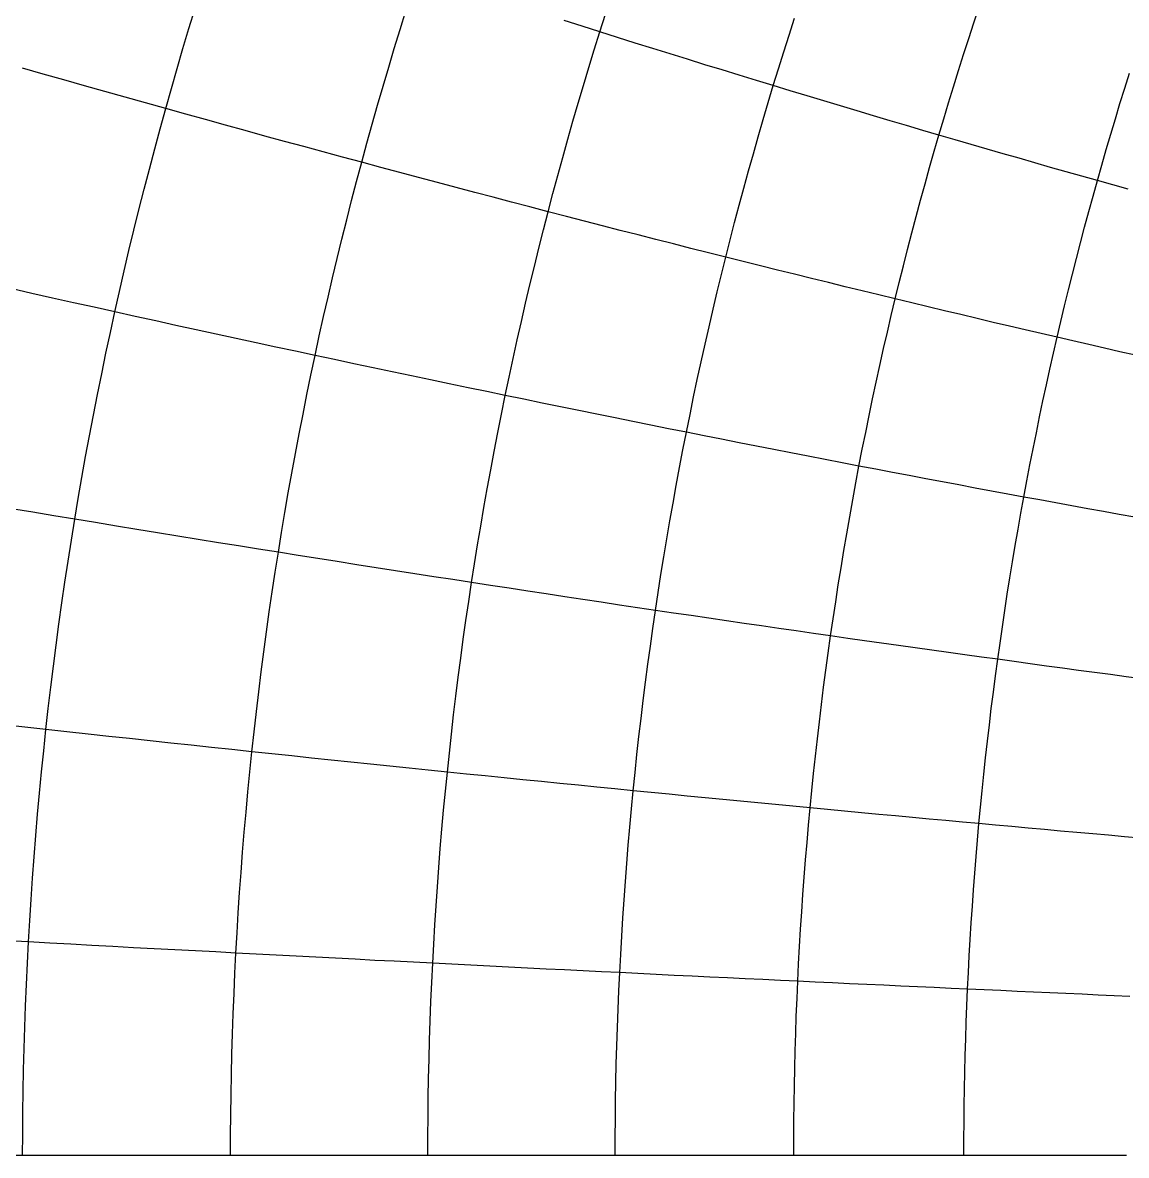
# Model space of a CAD drawing. Header units: metres. Extents: x -3.79 to 3.79, y -1 to 0.
# Drawn here: x -0.3281 to -0.2148, y -1 to -0.8838 of the extents above; entities that cross this region are included whole.
import ezdxf

# ---------------------------------------------------------------- set-up
doc = ezdxf.new("R2010")
doc.units = ezdxf.units.M

msp = doc.modelspace()

# ---------------------------------------------------------------- linework, layer by layer
for p, q in [((-0.23044, -0.88378), (-0.2299, -0.88215)), ((-0.311, -0.88437), (-0.31037, -0.88233)), ((-0.28933, -0.88448), (-0.28873, -0.88256)), ((-0.26883, -0.88472), (-0.26825, -0.8829)), ((-0.2494, -0.88504), (-0.24885, -0.88331)), ((-0.31161, -0.88641), (-0.311, -0.88437)), ((-0.28992, -0.88641), (-0.28933, -0.88448)), ((-0.27065, -0.88414), (-0.27249, -0.88356)), ((-0.26883, -0.88472), (-0.27065, -0.88414)), ((-0.23098, -0.88541), (-0.23044, -0.88378)), ((-0.2694, -0.88654), (-0.26883, -0.88472)), ((-0.26701, -0.88529), (-0.26883, -0.88472)), ((-0.2652, -0.88586), (-0.26701, -0.88529)), ((-0.24995, -0.88676), (-0.2494, -0.88504)), ((-0.2315, -0.88705), (-0.23098, -0.88541)), ((-0.31221, -0.88846), (-0.31161, -0.88641)), ((-0.2905, -0.88835), (-0.28992, -0.88641)), ((-0.26996, -0.88837), (-0.2694, -0.88654)), ((-0.2634, -0.88642), (-0.2652, -0.88586)), ((-0.26161, -0.88698), (-0.2634, -0.88642)), ((-0.25049, -0.8885), (-0.24995, -0.88676)), ((-0.25982, -0.88753), (-0.26161, -0.88698)), ((-0.25805, -0.88808), (-0.25982, -0.88753)), ((-0.23202, -0.88869), (-0.2315, -0.88705)), ((-0.32596, -0.88904), (-0.32809, -0.88843)), ((-0.32384, -0.88964), (-0.32596, -0.88904)), ((-0.3128, -0.89052), (-0.31221, -0.88846)), ((-0.29107, -0.89029), (-0.2905, -0.88835)), ((-0.27051, -0.89021), (-0.26996, -0.88837)), ((-0.25628, -0.88862), (-0.25805, -0.88808)), ((-0.25452, -0.88916), (-0.25628, -0.88862)), ((-0.25277, -0.8897), (-0.25452, -0.88916)), ((-0.25103, -0.89023), (-0.25049, -0.8885)), ((-0.23254, -0.89034), (-0.23202, -0.88869)), ((-0.21497, -0.8905), (-0.21448, -0.88894)), ((-0.32172, -0.89024), (-0.32384, -0.88964)), ((-0.31962, -0.89083), (-0.32172, -0.89024)), ((-0.29164, -0.89224), (-0.29107, -0.89029)), ((-0.27105, -0.89204), (-0.27051, -0.89021)), ((-0.25103, -0.89023), (-0.25277, -0.8897)), ((-0.25155, -0.89197), (-0.25103, -0.89023)), ((-0.24929, -0.89076), (-0.25103, -0.89023)), ((-0.23304, -0.89199), (-0.23254, -0.89034)), ((-0.31753, -0.89142), (-0.31962, -0.89083)), ((-0.31545, -0.892), (-0.31753, -0.89142)), ((-0.31338, -0.89258), (-0.3128, -0.89052)), ((-0.24756, -0.89128), (-0.24929, -0.89076)), ((-0.24585, -0.8918), (-0.24756, -0.89128)), ((-0.21546, -0.89207), (-0.21497, -0.8905)), ((-0.31338, -0.89258), (-0.31545, -0.892)), ((-0.31395, -0.89465), (-0.31338, -0.89258)), ((-0.31133, -0.89316), (-0.31338, -0.89258)), ((-0.29219, -0.89419), (-0.29164, -0.89224)), ((-0.27159, -0.89389), (-0.27105, -0.89204)), ((-0.25207, -0.89372), (-0.25155, -0.89197)), ((-0.24413, -0.89231), (-0.24585, -0.8918)), ((-0.24243, -0.89282), (-0.24413, -0.89231)), ((-0.23354, -0.89365), (-0.23304, -0.89199)), ((-0.21593, -0.89365), (-0.21546, -0.89207)), ((-0.30928, -0.89372), (-0.31133, -0.89316)), ((-0.30724, -0.89429), (-0.30928, -0.89372)), ((-0.25258, -0.89547), (-0.25207, -0.89372)), ((-0.24074, -0.89333), (-0.24243, -0.89282)), ((-0.23905, -0.89383), (-0.24074, -0.89333)), ((-0.23403, -0.89531), (-0.23354, -0.89365)), ((-0.2164, -0.89522), (-0.21593, -0.89365)), ((-0.31451, -0.89672), (-0.31395, -0.89465)), ((-0.30521, -0.89485), (-0.30724, -0.89429)), ((-0.3032, -0.8954), (-0.30521, -0.89485)), ((-0.29273, -0.89614), (-0.29219, -0.89419)), ((-0.27212, -0.89573), (-0.27159, -0.89389)), ((-0.23737, -0.89432), (-0.23905, -0.89383)), ((-0.23569, -0.89482), (-0.23737, -0.89432)), ((-0.23403, -0.89531), (-0.23569, -0.89482)), ((-0.30119, -0.89595), (-0.3032, -0.8954)), ((-0.29919, -0.89649), (-0.30119, -0.89595)), ((-0.29327, -0.8981), (-0.29273, -0.89614)), ((-0.27263, -0.89759), (-0.27212, -0.89573)), ((-0.25308, -0.89722), (-0.25258, -0.89547)), ((-0.23451, -0.89697), (-0.23403, -0.89531)), ((-0.23237, -0.89579), (-0.23403, -0.89531)), ((-0.23072, -0.89627), (-0.23237, -0.89579)), ((-0.21687, -0.8968), (-0.2164, -0.89522)), ((-0.31506, -0.89879), (-0.31451, -0.89672)), ((-0.29721, -0.89703), (-0.29919, -0.89649)), ((-0.29523, -0.89757), (-0.29721, -0.89703)), ((-0.25357, -0.89898), (-0.25308, -0.89722)), ((-0.23499, -0.89864), (-0.23451, -0.89697)), ((-0.22908, -0.89675), (-0.23072, -0.89627)), ((-0.22744, -0.89722), (-0.22908, -0.89675)), ((-0.22581, -0.89769), (-0.22744, -0.89722)), ((-0.21733, -0.89839), (-0.21687, -0.8968)), ((-0.29327, -0.8981), (-0.29523, -0.89757)), ((-0.29379, -0.90006), (-0.29327, -0.8981)), ((-0.29131, -0.89863), (-0.29327, -0.8981)), ((-0.27314, -0.89944), (-0.27263, -0.89759)), ((-0.22419, -0.89815), (-0.22581, -0.89769)), ((-0.22258, -0.89862), (-0.22419, -0.89815)), ((-0.21778, -0.89997), (-0.21733, -0.89839)), ((-0.3156, -0.90087), (-0.31506, -0.89879)), ((-0.28936, -0.89915), (-0.29131, -0.89863)), ((-0.28743, -0.89967), (-0.28936, -0.89915)), ((-0.27364, -0.9013), (-0.27314, -0.89944)), ((-0.25405, -0.90074), (-0.25357, -0.89898)), ((-0.23546, -0.90031), (-0.23499, -0.89864)), ((-0.22097, -0.89907), (-0.22258, -0.89862)), ((-0.21937, -0.89953), (-0.22097, -0.89907)), ((-0.21778, -0.89997), (-0.21937, -0.89953)), ((-0.2943, -0.90203), (-0.29379, -0.90006)), ((-0.2855, -0.90018), (-0.28743, -0.89967)), ((-0.28358, -0.90069), (-0.2855, -0.90018)), ((-0.28167, -0.90119), (-0.28358, -0.90069)), ((-0.25453, -0.90251), (-0.25405, -0.90074)), ((-0.23592, -0.90198), (-0.23546, -0.90031)), ((-0.21822, -0.90157), (-0.21778, -0.89997)), ((-0.21619, -0.90042), (-0.21778, -0.89997)), ((-0.21461, -0.90086), (-0.21619, -0.90042)), ((-0.31613, -0.90296), (-0.3156, -0.90087)), ((-0.27977, -0.90169), (-0.28167, -0.90119)), ((-0.27788, -0.90219), (-0.27977, -0.90169)), ((-0.27413, -0.90317), (-0.27364, -0.9013)), ((-0.21866, -0.90316), (-0.21822, -0.90157)), ((-0.31665, -0.90505), (-0.31613, -0.90296)), ((-0.29481, -0.904), (-0.2943, -0.90203)), ((-0.276, -0.90268), (-0.27788, -0.90219)), ((-0.27413, -0.90317), (-0.276, -0.90268)), ((-0.255, -0.90428), (-0.25453, -0.90251)), ((-0.23637, -0.90366), (-0.23592, -0.90198)), ((-0.2953, -0.90598), (-0.29481, -0.904)), ((-0.27461, -0.90504), (-0.27413, -0.90317)), ((-0.27227, -0.90365), (-0.27413, -0.90317)), ((-0.27042, -0.90413), (-0.27227, -0.90365)), ((-0.26857, -0.90461), (-0.27042, -0.90413)), ((-0.25545, -0.90605), (-0.255, -0.90428)), ((-0.23681, -0.90534), (-0.23637, -0.90366)), ((-0.21909, -0.90476), (-0.21866, -0.90316)), ((-0.31715, -0.90714), (-0.31665, -0.90505)), ((-0.27509, -0.90691), (-0.27461, -0.90504)), ((-0.26674, -0.90508), (-0.26857, -0.90461)), ((-0.26491, -0.90555), (-0.26674, -0.90508)), ((-0.23725, -0.90703), (-0.23681, -0.90534)), ((-0.21951, -0.90636), (-0.21909, -0.90476)), ((-0.29579, -0.90796), (-0.2953, -0.90598)), ((-0.26309, -0.90601), (-0.26491, -0.90555)), ((-0.26128, -0.90647), (-0.26309, -0.90601)), ((-0.25948, -0.90693), (-0.26128, -0.90647)), ((-0.25591, -0.90783), (-0.25545, -0.90605)), ((-0.21993, -0.90797), (-0.21951, -0.90636)), ((-0.31765, -0.90924), (-0.31715, -0.90714)), ((-0.27555, -0.90879), (-0.27509, -0.90691)), ((-0.25769, -0.90738), (-0.25948, -0.90693)), ((-0.25591, -0.90783), (-0.25769, -0.90738)), ((-0.23768, -0.90872), (-0.23725, -0.90703)), ((-0.29626, -0.90995), (-0.29579, -0.90796)), ((-0.276, -0.91067), (-0.27555, -0.90879)), ((-0.25635, -0.90961), (-0.25591, -0.90783)), ((-0.25413, -0.90827), (-0.25591, -0.90783)), ((-0.25236, -0.90871), (-0.25413, -0.90827)), ((-0.25061, -0.90915), (-0.25236, -0.90871)), ((-0.2381, -0.91042), (-0.23768, -0.90872)), ((-0.22034, -0.90958), (-0.21993, -0.90797)), ((-0.31813, -0.91134), (-0.31765, -0.90924)), ((-0.29672, -0.91193), (-0.29626, -0.90995)), ((-0.25678, -0.91139), (-0.25635, -0.90961)), ((-0.24885, -0.90959), (-0.25061, -0.90915)), ((-0.24711, -0.91002), (-0.24885, -0.90959)), ((-0.24538, -0.91044), (-0.24711, -0.91002)), ((-0.22074, -0.91119), (-0.22034, -0.90958)), ((-0.32712, -0.91155), (-0.32928, -0.91106)), ((-0.27645, -0.91255), (-0.276, -0.91067)), ((-0.24365, -0.91087), (-0.24538, -0.91044)), ((-0.24193, -0.91129), (-0.24365, -0.91087)), ((-0.23852, -0.91211), (-0.2381, -0.91042)), ((-0.22114, -0.91281), (-0.22074, -0.91119)), ((-0.32498, -0.91203), (-0.32712, -0.91155)), ((-0.32284, -0.91251), (-0.32498, -0.91203)), ((-0.3186, -0.91345), (-0.31813, -0.91134)), ((-0.29718, -0.91393), (-0.29672, -0.91193)), ((-0.25721, -0.91318), (-0.25678, -0.91139)), ((-0.24022, -0.9117), (-0.24193, -0.91129)), ((-0.23852, -0.91211), (-0.24022, -0.9117)), ((-0.23893, -0.91381), (-0.23852, -0.91211)), ((-0.23682, -0.91252), (-0.23852, -0.91211)), ((-0.32071, -0.91298), (-0.32284, -0.91251)), ((-0.3186, -0.91345), (-0.32071, -0.91298)), ((-0.31906, -0.91556), (-0.3186, -0.91345)), ((-0.3165, -0.91391), (-0.3186, -0.91345)), ((-0.27688, -0.91444), (-0.27645, -0.91255)), ((-0.25763, -0.91498), (-0.25721, -0.91318)), ((-0.23514, -0.91293), (-0.23682, -0.91252)), ((-0.23346, -0.91333), (-0.23514, -0.91293)), ((-0.23178, -0.91373), (-0.23346, -0.91333)), ((-0.22152, -0.91443), (-0.22114, -0.91281)), ((-0.31441, -0.91438), (-0.3165, -0.91391)), ((-0.31233, -0.91483), (-0.31441, -0.91438)), ((-0.29762, -0.91592), (-0.29718, -0.91393)), ((-0.27731, -0.91633), (-0.27688, -0.91444)), ((-0.23933, -0.91552), (-0.23893, -0.91381)), ((-0.23012, -0.91412), (-0.23178, -0.91373)), ((-0.22846, -0.91452), (-0.23012, -0.91412)), ((-0.22681, -0.9149), (-0.22846, -0.91452)), ((-0.2219, -0.91605), (-0.22152, -0.91443)), ((-0.31951, -0.91767), (-0.31906, -0.91556)), ((-0.31025, -0.91529), (-0.31233, -0.91483)), ((-0.30819, -0.91573), (-0.31025, -0.91529)), ((-0.30615, -0.91618), (-0.30819, -0.91573)), ((-0.25803, -0.91677), (-0.25763, -0.91498)), ((-0.23972, -0.91722), (-0.23933, -0.91552)), ((-0.22517, -0.91529), (-0.22681, -0.9149)), ((-0.22353, -0.91567), (-0.22517, -0.91529)), ((-0.2219, -0.91605), (-0.22353, -0.91567)), ((-0.30411, -0.91662), (-0.30615, -0.91618)), ((-0.30208, -0.91706), (-0.30411, -0.91662)), ((-0.30006, -0.91749), (-0.30208, -0.91706)), ((-0.29806, -0.91792), (-0.29762, -0.91592)), ((-0.27773, -0.91823), (-0.27731, -0.91633)), ((-0.25843, -0.91857), (-0.25803, -0.91677)), ((-0.22228, -0.91768), (-0.2219, -0.91605)), ((-0.22028, -0.91643), (-0.2219, -0.91605)), ((-0.21867, -0.9168), (-0.22028, -0.91643)), ((-0.21706, -0.91717), (-0.21867, -0.9168)), ((-0.31995, -0.91979), (-0.31951, -0.91767)), ((-0.29806, -0.91792), (-0.30006, -0.91749)), ((-0.29848, -0.91993), (-0.29806, -0.91792)), ((-0.29606, -0.91835), (-0.29806, -0.91792)), ((-0.27813, -0.92013), (-0.27773, -0.91823)), ((-0.2401, -0.91894), (-0.23972, -0.91722)), ((-0.22265, -0.91931), (-0.22228, -0.91768)), ((-0.21546, -0.91754), (-0.21706, -0.91717)), ((-0.21387, -0.9179), (-0.21546, -0.91754)), ((-0.29407, -0.91877), (-0.29606, -0.91835)), ((-0.29209, -0.91919), (-0.29407, -0.91877)), ((-0.29013, -0.91961), (-0.29209, -0.91919)), ((-0.25883, -0.92037), (-0.25843, -0.91857)), ((-0.24047, -0.92065), (-0.2401, -0.91894)), ((-0.22301, -0.92094), (-0.22265, -0.91931)), ((-0.32038, -0.92192), (-0.31995, -0.91979)), ((-0.29889, -0.92193), (-0.29848, -0.91993)), ((-0.28817, -0.92002), (-0.29013, -0.91961)), ((-0.28622, -0.92043), (-0.28817, -0.92002)), ((-0.28429, -0.92083), (-0.28622, -0.92043)), ((-0.27853, -0.92203), (-0.27813, -0.92013)), ((-0.25921, -0.92218), (-0.25883, -0.92037)), ((-0.28236, -0.92124), (-0.28429, -0.92083)), ((-0.28044, -0.92163), (-0.28236, -0.92124)), ((-0.27853, -0.92203), (-0.28044, -0.92163)), ((-0.24084, -0.92237), (-0.24047, -0.92065)), ((-0.22336, -0.92258), (-0.22301, -0.92094)), ((-0.3208, -0.92404), (-0.32038, -0.92192)), ((-0.29929, -0.92395), (-0.29889, -0.92193)), ((-0.27892, -0.92393), (-0.27853, -0.92203)), ((-0.27663, -0.92242), (-0.27853, -0.92203)), ((-0.27474, -0.92281), (-0.27663, -0.92242)), ((-0.27286, -0.92319), (-0.27474, -0.92281)), ((-0.25958, -0.92399), (-0.25921, -0.92218)), ((-0.2412, -0.92409), (-0.24084, -0.92237)), ((-0.2237, -0.92421), (-0.22336, -0.92258)), ((-0.3212, -0.92617), (-0.3208, -0.92404)), ((-0.29969, -0.92596), (-0.29929, -0.92395)), ((-0.2793, -0.92584), (-0.27892, -0.92393)), ((-0.27099, -0.92358), (-0.27286, -0.92319)), ((-0.26913, -0.92395), (-0.27099, -0.92358)), ((-0.26727, -0.92433), (-0.26913, -0.92395)), ((-0.25995, -0.9258), (-0.25958, -0.92399)), ((-0.26543, -0.9247), (-0.26727, -0.92433)), ((-0.26359, -0.92507), (-0.26543, -0.9247)), ((-0.26177, -0.92544), (-0.26359, -0.92507)), ((-0.24155, -0.92581), (-0.2412, -0.92409)), ((-0.22404, -0.92585), (-0.2237, -0.92421)), ((-0.3216, -0.9283), (-0.3212, -0.92617)), ((-0.30007, -0.92798), (-0.29969, -0.92596)), ((-0.27967, -0.92776), (-0.2793, -0.92584)), ((-0.25995, -0.9258), (-0.26177, -0.92544)), ((-0.26031, -0.92761), (-0.25995, -0.9258)), ((-0.25814, -0.92616), (-0.25995, -0.9258)), ((-0.25634, -0.92652), (-0.25814, -0.92616)), ((-0.2419, -0.92754), (-0.24155, -0.92581)), ((-0.22437, -0.9275), (-0.22404, -0.92585)), ((-0.25455, -0.92687), (-0.25634, -0.92652)), ((-0.25276, -0.92722), (-0.25455, -0.92687)), ((-0.25099, -0.92757), (-0.25276, -0.92722)), ((-0.2247, -0.92915), (-0.22437, -0.9275)), ((-0.32198, -0.93044), (-0.3216, -0.9283)), ((-0.30044, -0.93), (-0.30007, -0.92798)), ((-0.28003, -0.92967), (-0.27967, -0.92776)), ((-0.26065, -0.92943), (-0.26031, -0.92761)), ((-0.24922, -0.92791), (-0.25099, -0.92757)), ((-0.24746, -0.92826), (-0.24922, -0.92791)), ((-0.24571, -0.9286), (-0.24746, -0.92826)), ((-0.24397, -0.92893), (-0.24571, -0.9286)), ((-0.24224, -0.92927), (-0.2419, -0.92754)), ((-0.28038, -0.93159), (-0.28003, -0.92967)), ((-0.26099, -0.93125), (-0.26065, -0.92943)), ((-0.24224, -0.92927), (-0.24397, -0.92893)), ((-0.24256, -0.931), (-0.24224, -0.92927)), ((-0.24051, -0.9296), (-0.24224, -0.92927)), ((-0.23879, -0.92992), (-0.24051, -0.9296)), ((-0.22501, -0.9308), (-0.2247, -0.92915)), ((-0.32235, -0.93258), (-0.32198, -0.93044)), ((-0.3008, -0.93202), (-0.30044, -0.93)), ((-0.24288, -0.93273), (-0.24256, -0.931)), ((-0.23708, -0.93025), (-0.23879, -0.92992)), ((-0.23538, -0.93057), (-0.23708, -0.93025)), ((-0.23368, -0.93089), (-0.23538, -0.93057)), ((-0.23199, -0.93121), (-0.23368, -0.93089)), ((-0.22532, -0.93245), (-0.22501, -0.9308)), ((-0.30115, -0.93405), (-0.3008, -0.93202)), ((-0.28072, -0.93351), (-0.28038, -0.93159)), ((-0.26132, -0.93308), (-0.26099, -0.93125)), ((-0.23031, -0.93152), (-0.23199, -0.93121)), ((-0.22864, -0.93183), (-0.23031, -0.93152)), ((-0.22698, -0.93214), (-0.22864, -0.93183)), ((-0.22532, -0.93245), (-0.22698, -0.93214)), ((-0.32271, -0.93472), (-0.32235, -0.93258)), ((-0.26165, -0.9349), (-0.26132, -0.93308)), ((-0.24319, -0.93447), (-0.24288, -0.93273)), ((-0.22562, -0.9341), (-0.22532, -0.93245)), ((-0.22367, -0.93275), (-0.22532, -0.93245)), ((-0.22203, -0.93305), (-0.22367, -0.93275)), ((-0.22039, -0.93335), (-0.22203, -0.93305)), ((-0.32702, -0.93401), (-0.3292, -0.93365)), ((-0.32486, -0.93437), (-0.32702, -0.93401)), ((-0.32271, -0.93472), (-0.32486, -0.93437)), ((-0.30149, -0.93608), (-0.30115, -0.93405)), ((-0.28105, -0.93543), (-0.28072, -0.93351)), ((-0.2435, -0.93621), (-0.24319, -0.93447)), ((-0.22592, -0.93576), (-0.22562, -0.9341)), ((-0.21876, -0.93365), (-0.22039, -0.93335)), ((-0.21714, -0.93394), (-0.21876, -0.93365)), ((-0.21553, -0.93423), (-0.21714, -0.93394)), ((-0.21392, -0.93452), (-0.21553, -0.93423)), ((-0.32306, -0.93687), (-0.32271, -0.93472)), ((-0.32057, -0.93507), (-0.32271, -0.93472)), ((-0.31844, -0.93542), (-0.32057, -0.93507)), ((-0.31633, -0.93577), (-0.31844, -0.93542)), ((-0.28137, -0.93736), (-0.28105, -0.93543)), ((-0.26196, -0.93673), (-0.26165, -0.9349)), ((-0.31422, -0.93611), (-0.31633, -0.93577)), ((-0.31213, -0.93646), (-0.31422, -0.93611)), ((-0.31005, -0.93679), (-0.31213, -0.93646)), ((-0.30797, -0.93713), (-0.31005, -0.93679)), ((-0.30182, -0.93811), (-0.30149, -0.93608)), ((-0.26227, -0.93857), (-0.26196, -0.93673)), ((-0.2438, -0.93795), (-0.2435, -0.93621)), ((-0.2262, -0.93742), (-0.22592, -0.93576)), ((-0.32339, -0.93902), (-0.32306, -0.93687)), ((-0.30591, -0.93746), (-0.30797, -0.93713)), ((-0.30386, -0.93779), (-0.30591, -0.93746)), ((-0.30182, -0.93811), (-0.30386, -0.93779)), ((-0.28169, -0.93929), (-0.28137, -0.93736)), ((-0.24408, -0.9397), (-0.2438, -0.93795)), ((-0.22648, -0.93908), (-0.2262, -0.93742)), ((-0.32372, -0.94117), (-0.32339, -0.93902)), ((-0.30214, -0.94015), (-0.30182, -0.93811)), ((-0.29979, -0.93844), (-0.30182, -0.93811)), ((-0.29777, -0.93876), (-0.29979, -0.93844)), ((-0.29577, -0.93907), (-0.29777, -0.93876)), ((-0.29377, -0.93939), (-0.29577, -0.93907)), ((-0.26256, -0.9404), (-0.26227, -0.93857)), ((-0.22675, -0.94075), (-0.22648, -0.93908)), ((-0.30245, -0.94219), (-0.30214, -0.94015)), ((-0.29178, -0.9397), (-0.29377, -0.93939)), ((-0.2898, -0.94001), (-0.29178, -0.9397)), ((-0.28783, -0.94032), (-0.2898, -0.94001)), ((-0.28588, -0.94062), (-0.28783, -0.94032)), ((-0.28199, -0.94122), (-0.28169, -0.93929)), ((-0.24436, -0.94144), (-0.24408, -0.9397)), ((-0.32403, -0.94332), (-0.32372, -0.94117)), ((-0.28393, -0.94092), (-0.28588, -0.94062)), ((-0.28199, -0.94122), (-0.28393, -0.94092)), ((-0.28228, -0.94316), (-0.28199, -0.94122)), ((-0.28006, -0.94152), (-0.28199, -0.94122)), ((-0.26285, -0.94224), (-0.26256, -0.9404)), ((-0.24463, -0.94319), (-0.24436, -0.94144)), ((-0.22702, -0.94242), (-0.22675, -0.94075)), ((-0.30275, -0.94423), (-0.30245, -0.94219)), ((-0.27814, -0.94181), (-0.28006, -0.94152)), ((-0.27623, -0.9421), (-0.27814, -0.94181)), ((-0.27433, -0.94239), (-0.27623, -0.9421)), ((-0.27244, -0.94268), (-0.27433, -0.94239)), ((-0.26312, -0.94408), (-0.26285, -0.94224)), ((-0.22727, -0.94408), (-0.22702, -0.94242)), ((-0.32434, -0.94548), (-0.32403, -0.94332)), ((-0.28257, -0.9451), (-0.28228, -0.94316)), ((-0.27056, -0.94297), (-0.27244, -0.94268)), ((-0.26869, -0.94325), (-0.27056, -0.94297)), ((-0.26682, -0.94353), (-0.26869, -0.94325)), ((-0.26497, -0.9438), (-0.26682, -0.94353)), ((-0.26312, -0.94408), (-0.26497, -0.9438)), ((-0.2449, -0.94494), (-0.24463, -0.94319)), ((-0.30304, -0.94627), (-0.30275, -0.94423)), ((-0.26339, -0.94592), (-0.26312, -0.94408)), ((-0.26129, -0.94435), (-0.26312, -0.94408)), ((-0.25946, -0.94462), (-0.26129, -0.94435)), ((-0.25764, -0.94489), (-0.25946, -0.94462)), ((-0.25583, -0.94515), (-0.25764, -0.94489)), ((-0.24515, -0.9467), (-0.2449, -0.94494)), ((-0.22752, -0.94576), (-0.22727, -0.94408)), ((-0.32463, -0.94764), (-0.32434, -0.94548)), ((-0.28284, -0.94703), (-0.28257, -0.9451)), ((-0.26365, -0.94776), (-0.26339, -0.94592)), ((-0.25403, -0.94542), (-0.25583, -0.94515)), ((-0.25224, -0.94568), (-0.25403, -0.94542)), ((-0.25045, -0.94593), (-0.25224, -0.94568)), ((-0.24868, -0.94619), (-0.25045, -0.94593)), ((-0.22776, -0.94743), (-0.22752, -0.94576)), ((-0.30331, -0.94832), (-0.30304, -0.94627)), ((-0.2831, -0.94898), (-0.28284, -0.94703)), ((-0.24691, -0.94645), (-0.24868, -0.94619)), ((-0.24515, -0.9467), (-0.24691, -0.94645)), ((-0.2454, -0.94846), (-0.24515, -0.9467)), ((-0.2434, -0.94695), (-0.24515, -0.9467)), ((-0.24166, -0.9472), (-0.2434, -0.94695)), ((-0.23992, -0.94744), (-0.24166, -0.9472)), ((-0.3249, -0.9498), (-0.32463, -0.94764)), ((-0.30358, -0.95037), (-0.30331, -0.94832)), ((-0.26391, -0.94961), (-0.26365, -0.94776)), ((-0.24564, -0.95021), (-0.2454, -0.94846)), ((-0.2382, -0.94769), (-0.23992, -0.94744)), ((-0.23648, -0.94793), (-0.2382, -0.94769)), ((-0.23477, -0.94817), (-0.23648, -0.94793)), ((-0.23306, -0.94841), (-0.23477, -0.94817)), ((-0.23137, -0.94864), (-0.23306, -0.94841)), ((-0.228, -0.9491), (-0.22776, -0.94743)), ((-0.28336, -0.95092), (-0.2831, -0.94898)), ((-0.26415, -0.95146), (-0.26391, -0.94961)), ((-0.22968, -0.94887), (-0.23137, -0.94864)), ((-0.228, -0.9491), (-0.22968, -0.94887)), ((-0.22823, -0.95078), (-0.228, -0.9491)), ((-0.22633, -0.94934), (-0.228, -0.9491)), ((-0.22466, -0.94956), (-0.22633, -0.94934)), ((-0.223, -0.94979), (-0.22466, -0.94956)), ((-0.32517, -0.95197), (-0.3249, -0.9498)), ((-0.30383, -0.95242), (-0.30358, -0.95037)), ((-0.24587, -0.95197), (-0.24564, -0.95021)), ((-0.22135, -0.95001), (-0.223, -0.94979)), ((-0.21971, -0.95023), (-0.22135, -0.95001)), ((-0.21807, -0.95045), (-0.21971, -0.95023)), ((-0.21644, -0.95067), (-0.21807, -0.95045)), ((-0.21482, -0.95089), (-0.21644, -0.95067)), ((-0.2836, -0.95287), (-0.28336, -0.95092)), ((-0.26438, -0.95331), (-0.26415, -0.95146)), ((-0.22845, -0.95246), (-0.22823, -0.95078)), ((-0.21321, -0.9511), (-0.21482, -0.95089)), ((-0.32543, -0.95414), (-0.32517, -0.95197)), ((-0.30408, -0.95447), (-0.30383, -0.95242)), ((-0.28384, -0.95481), (-0.2836, -0.95287)), ((-0.24609, -0.95374), (-0.24587, -0.95197)), ((-0.22866, -0.95414), (-0.22845, -0.95246)), ((-0.32567, -0.95631), (-0.32543, -0.95414)), ((-0.2646, -0.95516), (-0.26438, -0.95331)), ((-0.2463, -0.9555), (-0.24609, -0.95374)), ((-0.22886, -0.95583), (-0.22866, -0.95414)), ((-0.30431, -0.95653), (-0.30408, -0.95447)), ((-0.28406, -0.95677), (-0.28384, -0.95481)), ((-0.26482, -0.95701), (-0.2646, -0.95516)), ((-0.32785, -0.95607), (-0.33004, -0.95583)), ((-0.32567, -0.95631), (-0.32785, -0.95607)), ((-0.3259, -0.95848), (-0.32567, -0.95631)), ((-0.32351, -0.95654), (-0.32567, -0.95631)), ((-0.32135, -0.95678), (-0.32351, -0.95654)), ((-0.30454, -0.95858), (-0.30431, -0.95653)), ((-0.24651, -0.95727), (-0.2463, -0.9555)), ((-0.22906, -0.95751), (-0.22886, -0.95583)), ((-0.31921, -0.95701), (-0.32135, -0.95678)), ((-0.31708, -0.95724), (-0.31921, -0.95701)), ((-0.31496, -0.95747), (-0.31708, -0.95724)), ((-0.31286, -0.9577), (-0.31496, -0.95747)), ((-0.31076, -0.95792), (-0.31286, -0.9577)), ((-0.28427, -0.95872), (-0.28406, -0.95677)), ((-0.26503, -0.95887), (-0.26482, -0.95701)), ((-0.24671, -0.95903), (-0.24651, -0.95727)), ((-0.22925, -0.9592), (-0.22906, -0.95751)), ((-0.32612, -0.96065), (-0.3259, -0.95848)), ((-0.30867, -0.95814), (-0.31076, -0.95792)), ((-0.3066, -0.95837), (-0.30867, -0.95814)), ((-0.30454, -0.95858), (-0.3066, -0.95837)), ((-0.30475, -0.96064), (-0.30454, -0.95858)), ((-0.30248, -0.9588), (-0.30454, -0.95858)), ((-0.30044, -0.95902), (-0.30248, -0.9588)), ((-0.28448, -0.96067), (-0.28427, -0.95872)), ((-0.26522, -0.96073), (-0.26503, -0.95887)), ((-0.29841, -0.95923), (-0.30044, -0.95902)), ((-0.29639, -0.95944), (-0.29841, -0.95923)), ((-0.29438, -0.95965), (-0.29639, -0.95944)), ((-0.29238, -0.95986), (-0.29438, -0.95965)), ((-0.29039, -0.96006), (-0.29238, -0.95986)), ((-0.28841, -0.96027), (-0.29039, -0.96006)), ((-0.2469, -0.9608), (-0.24671, -0.95903)), ((-0.22943, -0.96089), (-0.22925, -0.9592)), ((-0.32633, -0.96283), (-0.32612, -0.96065)), ((-0.30495, -0.9627), (-0.30475, -0.96064)), ((-0.28644, -0.96047), (-0.28841, -0.96027)), ((-0.28448, -0.96067), (-0.28644, -0.96047)), ((-0.28467, -0.96263), (-0.28448, -0.96067)), ((-0.28253, -0.96087), (-0.28448, -0.96067)), ((-0.28059, -0.96107), (-0.28253, -0.96087)), ((-0.27866, -0.96126), (-0.28059, -0.96107)), ((-0.26541, -0.96259), (-0.26522, -0.96073)), ((-0.24708, -0.96257), (-0.2469, -0.9608)), ((-0.2296, -0.96258), (-0.22943, -0.96089)), ((-0.27674, -0.96146), (-0.27866, -0.96126)), ((-0.27483, -0.96165), (-0.27674, -0.96146)), ((-0.27292, -0.96184), (-0.27483, -0.96165)), ((-0.27103, -0.96203), (-0.27292, -0.96184)), ((-0.26915, -0.96222), (-0.27103, -0.96203)), ((-0.26728, -0.9624), (-0.26915, -0.96222)), ((-0.26541, -0.96259), (-0.26728, -0.9624)), ((-0.32653, -0.965), (-0.32633, -0.96283)), ((-0.30514, -0.96477), (-0.30495, -0.9627)), ((-0.28486, -0.96459), (-0.28467, -0.96263)), ((-0.26559, -0.96445), (-0.26541, -0.96259)), ((-0.26355, -0.96277), (-0.26541, -0.96259)), ((-0.26171, -0.96295), (-0.26355, -0.96277)), ((-0.25987, -0.96313), (-0.26171, -0.96295)), ((-0.25804, -0.96331), (-0.25987, -0.96313)), ((-0.25622, -0.96349), (-0.25804, -0.96331)), ((-0.25441, -0.96366), (-0.25622, -0.96349)), ((-0.24725, -0.96435), (-0.24708, -0.96257)), ((-0.22977, -0.96427), (-0.2296, -0.96258)), ((-0.28503, -0.96654), (-0.28486, -0.96459)), ((-0.26576, -0.96631), (-0.26559, -0.96445)), ((-0.25261, -0.96383), (-0.25441, -0.96366)), ((-0.25081, -0.96401), (-0.25261, -0.96383)), ((-0.24903, -0.96418), (-0.25081, -0.96401)), ((-0.24725, -0.96435), (-0.24903, -0.96418)), ((-0.24741, -0.96612), (-0.24725, -0.96435)), ((-0.24548, -0.96451), (-0.24725, -0.96435)), ((-0.24372, -0.96468), (-0.24548, -0.96451)), ((-0.24197, -0.96484), (-0.24372, -0.96468)), ((-0.22993, -0.96596), (-0.22977, -0.96427)), ((-0.32671, -0.96718), (-0.32653, -0.965)), ((-0.30532, -0.96683), (-0.30514, -0.96477)), ((-0.24022, -0.96501), (-0.24197, -0.96484)), ((-0.23849, -0.96517), (-0.24022, -0.96501)), ((-0.23676, -0.96533), (-0.23849, -0.96517)), ((-0.23504, -0.96549), (-0.23676, -0.96533)), ((-0.23333, -0.96565), (-0.23504, -0.96549)), ((-0.23162, -0.9658), (-0.23333, -0.96565)), ((-0.22993, -0.96596), (-0.23162, -0.9658)), ((-0.30549, -0.9689), (-0.30532, -0.96683)), ((-0.2852, -0.9685), (-0.28503, -0.96654)), ((-0.26592, -0.96817), (-0.26576, -0.96631)), ((-0.24757, -0.96789), (-0.24741, -0.96612)), ((-0.23008, -0.96765), (-0.22993, -0.96596)), ((-0.22824, -0.96611), (-0.22993, -0.96596)), ((-0.22656, -0.96627), (-0.22824, -0.96611)), ((-0.22488, -0.96642), (-0.22656, -0.96627)), ((-0.22321, -0.96657), (-0.22488, -0.96642)), ((-0.22155, -0.96672), (-0.22321, -0.96657)), ((-0.2199, -0.96686), (-0.22155, -0.96672)), ((-0.21826, -0.96701), (-0.2199, -0.96686)), ((-0.21662, -0.96715), (-0.21826, -0.96701)), ((-0.32689, -0.96936), (-0.32671, -0.96718)), ((-0.26607, -0.97004), (-0.26592, -0.96817)), ((-0.24772, -0.96967), (-0.24757, -0.96789)), ((-0.23022, -0.96935), (-0.23008, -0.96765)), ((-0.21499, -0.9673), (-0.21662, -0.96715)), ((-0.21337, -0.96744), (-0.21499, -0.9673)), ((-0.32705, -0.97155), (-0.32689, -0.96936)), ((-0.30565, -0.97096), (-0.30549, -0.9689)), ((-0.28536, -0.97047), (-0.2852, -0.9685)), ((-0.23036, -0.97105), (-0.23022, -0.96935)), ((-0.2855, -0.97243), (-0.28536, -0.97047)), ((-0.26621, -0.97191), (-0.26607, -0.97004)), ((-0.24786, -0.97145), (-0.24772, -0.96967)), ((-0.3272, -0.97373), (-0.32705, -0.97155)), ((-0.3058, -0.97303), (-0.30565, -0.97096)), ((-0.24799, -0.97323), (-0.24786, -0.97145)), ((-0.23048, -0.97274), (-0.23036, -0.97105)), ((-0.28563, -0.97439), (-0.2855, -0.97243)), ((-0.26635, -0.97377), (-0.26621, -0.97191)), ((-0.2306, -0.97444), (-0.23048, -0.97274)), ((-0.32733, -0.97591), (-0.3272, -0.97373)), ((-0.30593, -0.9751), (-0.3058, -0.97303)), ((-0.26647, -0.97564), (-0.26635, -0.97377)), ((-0.24811, -0.97501), (-0.24799, -0.97323)), ((-0.30606, -0.97717), (-0.30593, -0.9751)), ((-0.28576, -0.97636), (-0.28563, -0.97439)), ((-0.24823, -0.97679), (-0.24811, -0.97501)), ((-0.23072, -0.97614), (-0.2306, -0.97444)), ((-0.32746, -0.9781), (-0.32733, -0.97591)), ((-0.26659, -0.97751), (-0.26647, -0.97564)), ((-0.23082, -0.97784), (-0.23072, -0.97614)), ((-0.30617, -0.97924), (-0.30606, -0.97717)), ((-0.28588, -0.97833), (-0.28576, -0.97636)), ((-0.26669, -0.97938), (-0.26659, -0.97751)), ((-0.24833, -0.97857), (-0.24823, -0.97679)), ((-0.32746, -0.9781), (-0.32965, -0.97798)), ((-0.32757, -0.98029), (-0.32746, -0.9781)), ((-0.32528, -0.97822), (-0.32746, -0.9781)), ((-0.32311, -0.97834), (-0.32528, -0.97822)), ((-0.32095, -0.97845), (-0.32311, -0.97834)), ((-0.31881, -0.97857), (-0.32095, -0.97845)), ((-0.31667, -0.97869), (-0.31881, -0.97857)), ((-0.28598, -0.98029), (-0.28588, -0.97833)), ((-0.24843, -0.98035), (-0.24833, -0.97857)), ((-0.23092, -0.97954), (-0.23082, -0.97784)), ((-0.31455, -0.9788), (-0.31667, -0.97869)), ((-0.31244, -0.97891), (-0.31455, -0.9788)), ((-0.31034, -0.97902), (-0.31244, -0.97891)), ((-0.30825, -0.97913), (-0.31034, -0.97902)), ((-0.30617, -0.97924), (-0.30825, -0.97913)), ((-0.30628, -0.98132), (-0.30617, -0.97924)), ((-0.30411, -0.97935), (-0.30617, -0.97924)), ((-0.30205, -0.97946), (-0.30411, -0.97935)), ((-0.30001, -0.97957), (-0.30205, -0.97946)), ((-0.29797, -0.97967), (-0.30001, -0.97957)), ((-0.29595, -0.97978), (-0.29797, -0.97967)), ((-0.29393, -0.97988), (-0.29595, -0.97978)), ((-0.26679, -0.98125), (-0.26669, -0.97938)), ((-0.23101, -0.98124), (-0.23092, -0.97954)), ((-0.32768, -0.98247), (-0.32757, -0.98029)), ((-0.29193, -0.97999), (-0.29393, -0.97988)), ((-0.28994, -0.98009), (-0.29193, -0.97999)), ((-0.28795, -0.98019), (-0.28994, -0.98009)), ((-0.28598, -0.98029), (-0.28795, -0.98019)), ((-0.28608, -0.98226), (-0.28598, -0.98029)), ((-0.28402, -0.98039), (-0.28598, -0.98029)), ((-0.28207, -0.98049), (-0.28402, -0.98039)), ((-0.28012, -0.98059), (-0.28207, -0.98049)), ((-0.27819, -0.98069), (-0.28012, -0.98059)), ((-0.27627, -0.98078), (-0.27819, -0.98069)), ((-0.27435, -0.98088), (-0.27627, -0.98078)), ((-0.27245, -0.98097), (-0.27435, -0.98088)), ((-0.27055, -0.98107), (-0.27245, -0.98097)), ((-0.24852, -0.98214), (-0.24843, -0.98035)), ((-0.30637, -0.98339), (-0.30628, -0.98132)), ((-0.26867, -0.98116), (-0.27055, -0.98107)), ((-0.26679, -0.98125), (-0.26867, -0.98116)), ((-0.26688, -0.98313), (-0.26679, -0.98125)), ((-0.26492, -0.98135), (-0.26679, -0.98125)), ((-0.26306, -0.98144), (-0.26492, -0.98135)), ((-0.26121, -0.98153), (-0.26306, -0.98144)), ((-0.25937, -0.98162), (-0.26121, -0.98153)), ((-0.25754, -0.98171), (-0.25937, -0.98162)), ((-0.25572, -0.98179), (-0.25754, -0.98171)), ((-0.25391, -0.98188), (-0.25572, -0.98179)), ((-0.2521, -0.98197), (-0.25391, -0.98188)), ((-0.2503, -0.98205), (-0.2521, -0.98197)), ((-0.24852, -0.98214), (-0.2503, -0.98205)), ((-0.2486, -0.98392), (-0.24852, -0.98214)), ((-0.24674, -0.98222), (-0.24852, -0.98214)), ((-0.23109, -0.98295), (-0.23101, -0.98124)), ((-0.32777, -0.98466), (-0.32768, -0.98247)), ((-0.28616, -0.98423), (-0.28608, -0.98226)), ((-0.26695, -0.985), (-0.26688, -0.98313)), ((-0.24496, -0.9823), (-0.24674, -0.98222)), ((-0.2432, -0.98239), (-0.24496, -0.9823)), ((-0.24145, -0.98247), (-0.2432, -0.98239)), ((-0.2397, -0.98255), (-0.24145, -0.98247)), ((-0.23796, -0.98263), (-0.2397, -0.98255)), ((-0.23623, -0.98271), (-0.23796, -0.98263)), ((-0.23451, -0.98279), (-0.23623, -0.98271)), ((-0.23279, -0.98287), (-0.23451, -0.98279)), ((-0.23109, -0.98295), (-0.23279, -0.98287)), ((-0.23116, -0.98465), (-0.23109, -0.98295)), ((-0.22939, -0.98302), (-0.23109, -0.98295)), ((-0.2277, -0.9831), (-0.22939, -0.98302)), ((-0.22601, -0.98318), (-0.2277, -0.9831)), ((-0.22434, -0.98325), (-0.22601, -0.98318)), ((-0.22267, -0.98333), (-0.22434, -0.98325)), ((-0.22101, -0.9834), (-0.22267, -0.98333)), ((-0.30645, -0.98547), (-0.30637, -0.98339)), ((-0.28624, -0.9862), (-0.28616, -0.98423)), ((-0.24867, -0.98571), (-0.2486, -0.98392)), ((-0.21935, -0.98347), (-0.22101, -0.9834)), ((-0.2177, -0.98355), (-0.21935, -0.98347)), ((-0.21606, -0.98362), (-0.2177, -0.98355)), ((-0.21443, -0.98369), (-0.21606, -0.98362)), ((-0.32784, -0.98685), (-0.32777, -0.98466)), ((-0.30652, -0.98754), (-0.30645, -0.98547)), ((-0.26702, -0.98687), (-0.26695, -0.985)), ((-0.23123, -0.98635), (-0.23116, -0.98465)), ((-0.2863, -0.98817), (-0.28624, -0.9862)), ((-0.24873, -0.98749), (-0.24867, -0.98571)), ((-0.23128, -0.98806), (-0.23123, -0.98635)), ((-0.32791, -0.98904), (-0.32784, -0.98685)), ((-0.30659, -0.98962), (-0.30652, -0.98754)), ((-0.26708, -0.98875), (-0.26702, -0.98687)), ((-0.24879, -0.98928), (-0.24873, -0.98749)), ((-0.32796, -0.99123), (-0.32791, -0.98904)), ((-0.28636, -0.99014), (-0.2863, -0.98817)), ((-0.26714, -0.99062), (-0.26708, -0.98875)), ((-0.23134, -0.98976), (-0.23128, -0.98806)), ((-0.30663, -0.99169), (-0.30659, -0.98962)), ((-0.2864, -0.99211), (-0.28636, -0.99014)), ((-0.24883, -0.99106), (-0.24879, -0.98928)), ((-0.23138, -0.99147), (-0.23134, -0.98976)), ((-0.328, -0.99343), (-0.32796, -0.99123)), ((-0.26718, -0.9925), (-0.26714, -0.99062)), ((-0.24887, -0.99285), (-0.24883, -0.99106)), ((-0.30667, -0.99377), (-0.30663, -0.99169)), ((-0.28644, -0.99408), (-0.2864, -0.99211)), ((-0.26721, -0.99437), (-0.26718, -0.9925)), ((-0.23141, -0.99318), (-0.23138, -0.99147)), ((-0.32804, -0.99562), (-0.328, -0.99343)), ((-0.3067, -0.99585), (-0.30667, -0.99377)), ((-0.2489, -0.99464), (-0.24887, -0.99285)), ((-0.23144, -0.99488), (-0.23141, -0.99318)), ((-0.28646, -0.99606), (-0.28644, -0.99408)), ((-0.26723, -0.99625), (-0.26721, -0.99437)), ((-0.24892, -0.99643), (-0.2489, -0.99464)), ((-0.23146, -0.99659), (-0.23144, -0.99488)), ((-0.32805, -0.99781), (-0.32804, -0.99562)), ((-0.30672, -0.99792), (-0.3067, -0.99585)), ((-0.28648, -0.99803), (-0.28646, -0.99606)), ((-0.26725, -0.99812), (-0.26723, -0.99625)), ((-0.24893, -0.99821), (-0.24892, -0.99643)), ((-0.23147, -0.99829), (-0.23146, -0.99659)), ((-0.32806, -1), (-0.32805, -0.99781)), ((-0.30672, -1), (-0.30672, -0.99792)), ((-0.28648, -1), (-0.28648, -0.99803)), ((-0.26725, -1), (-0.26725, -0.99812)), ((-0.24894, -1), (-0.24893, -0.99821)), ((-0.23147, -1), (-0.23147, -0.99829)), ((-0.32806, -1), (-0.33026, -1)), ((-0.32587, -1), (-0.32806, -1)), ((-0.3237, -1), (-0.32587, -1)), ((-0.32154, -1), (-0.3237, -1)), ((-0.31939, -1), (-0.32154, -1)), ((-0.31725, -1), (-0.31939, -1)), ((-0.31512, -1), (-0.31725, -1)), ((-0.313, -1), (-0.31512, -1)), ((-0.3109, -1), (-0.313, -1)), ((-0.3088, -1), (-0.3109, -1)), ((-0.30672, -1), (-0.3088, -1)), ((-0.30465, -1), (-0.30672, -1)), ((-0.30259, -1), (-0.30465, -1)), ((-0.30054, -1), (-0.30259, -1)), ((-0.2985, -1), (-0.30054, -1)), ((-0.29647, -1), (-0.2985, -1)), ((-0.29445, -1), (-0.29647, -1)), ((-0.29245, -1), (-0.29445, -1)), ((-0.29045, -1), (-0.29245, -1)), ((-0.28846, -1), (-0.29045, -1)), ((-0.28648, -1), (-0.28846, -1)), ((-0.28452, -1), (-0.28648, -1)), ((-0.28256, -1), (-0.28452, -1)), ((-0.28061, -1), (-0.28256, -1)), ((-0.27867, -1), (-0.28061, -1)), ((-0.27675, -1), (-0.27867, -1)), ((-0.27483, -1), (-0.27675, -1)), ((-0.27292, -1), (-0.27483, -1)), ((-0.27102, -1), (-0.27292, -1)), ((-0.26913, -1), (-0.27102, -1)), ((-0.26725, -1), (-0.26913, -1)), ((-0.26538, -1), (-0.26725, -1)), ((-0.26352, -1), (-0.26538, -1)), ((-0.26166, -1), (-0.26352, -1)), ((-0.25982, -1), (-0.26166, -1)), ((-0.25798, -1), (-0.25982, -1)), ((-0.25616, -1), (-0.25798, -1)), ((-0.25434, -1), (-0.25616, -1)), ((-0.25253, -1), (-0.25434, -1)), ((-0.25073, -1), (-0.25253, -1)), ((-0.24894, -1), (-0.25073, -1)), ((-0.24716, -1), (-0.24894, -1)), ((-0.24538, -1), (-0.24716, -1)), ((-0.24361, -1), (-0.24538, -1)), ((-0.24186, -1), (-0.24361, -1)), ((-0.24011, -1), (-0.24186, -1)), ((-0.23836, -1), (-0.24011, -1)), ((-0.23663, -1), (-0.23836, -1)), ((-0.2349, -1), (-0.23663, -1)), ((-0.23319, -1), (-0.2349, -1)), ((-0.23147, -1), (-0.23319, -1)), ((-0.22977, -1), (-0.23147, -1)), ((-0.22808, -1), (-0.22977, -1)), ((-0.22639, -1), (-0.22808, -1)), ((-0.22471, -1), (-0.22639, -1)), ((-0.22304, -1), (-0.22471, -1)), ((-0.22137, -1), (-0.22304, -1)), ((-0.21972, -1), (-0.22137, -1)), ((-0.21807, -1), (-0.21972, -1)), ((-0.21642, -1), (-0.21807, -1)), ((-0.21479, -1), (-0.21642, -1))]:
    msp.add_line(p, q)

doc.saveas('drawing.dxf')
